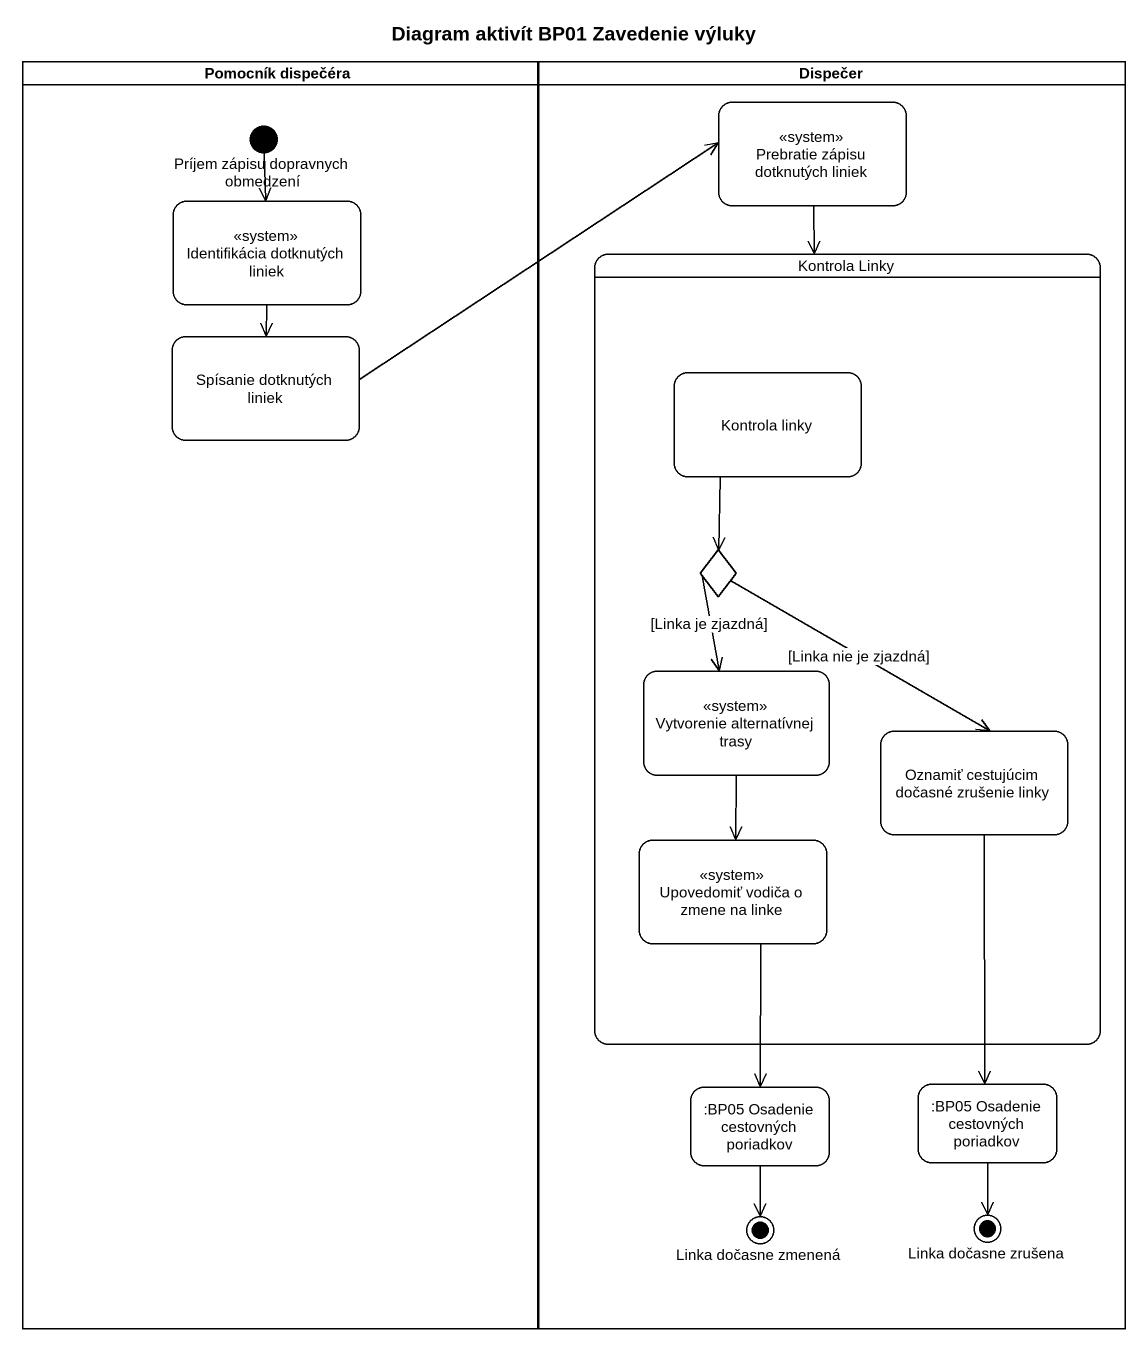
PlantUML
@startuml
title Diagram aktivít BP01 Zavedenie výluky
hide empty description
state "Pomocník dispečéra" as Pomocník_dispečéra <<partition>> {
  state "Príjem zápisu dopravnych obmedzení" as Príjem_zápisu_dopravnych <<start>>
  state "Identifikácia dotknutých liniek" as Identifikácia_dotknutých <<system>>
  state "Spísanie dotknutých liniek" as Spísanie_dotknutých_liniek
}
state Dispečer <<partition>> {
  state "Prebratie zápisu dotknutých liniek" as Prebratie_zápisu_dotknutých <<system>>
  state "Kontrola Linky" as Kontrola_Linky {
    state "Kontrola linky" as Kontrola_linky
    state choice1 <<choice>>
    state "Vytvorenie alternatívnej trasy" as Vytvorenie_alternatívnej <<system>>
    state "Oznamiť cestujúcim dočasné zrušenie linky" as Oznamiť_cestujúcim_dočasné
    state "Upovedomiť vodiča o zmene na linke" as Upovedomiť_vodiča_o_zmene <<system>>
  }
  state ":BP05 Osadenie cestovných poriadkov" as BP05_Osadenie_cestovných
  state ":BP05 Osadenie cestovných poriadkov" as BP05_Osadenie_cestovných_2
  state "Linka dočasne zmenená" as Linka_dočasne_zmenená <<end>>
  state "Linka dočasne zrušena" as Linka_dočasne_zrušena <<end>>
}
Príjem_zápisu_dopravnych --> Identifikácia_dotknutých
Prebratie_zápisu_dotknutých --> Kontrola_Linky
Identifikácia_dotknutých --> Spísanie_dotknutých_liniek
Spísanie_dotknutých_liniek -right-> Prebratie_zápisu_dotknutých
Kontrola_linky --> choice1
choice1 --> Vytvorenie_alternatívnej : [Linka je zjazdná]
choice1 --> Oznamiť_cestujúcim_dočasné : [Linka nie je zjazdná]
Vytvorenie_alternatívnej --> Upovedomiť_vodiča_o_zmene
Oznamiť_cestujúcim_dočasné --> BP05_Osadenie_cestovných_2
Upovedomiť_vodiča_o_zmene --> BP05_Osadenie_cestovných
BP05_Osadenie_cestovných --> Linka_dočasne_zmenená
BP05_Osadenie_cestovných_2 --> Linka_dočasne_zrušena
@enduml
